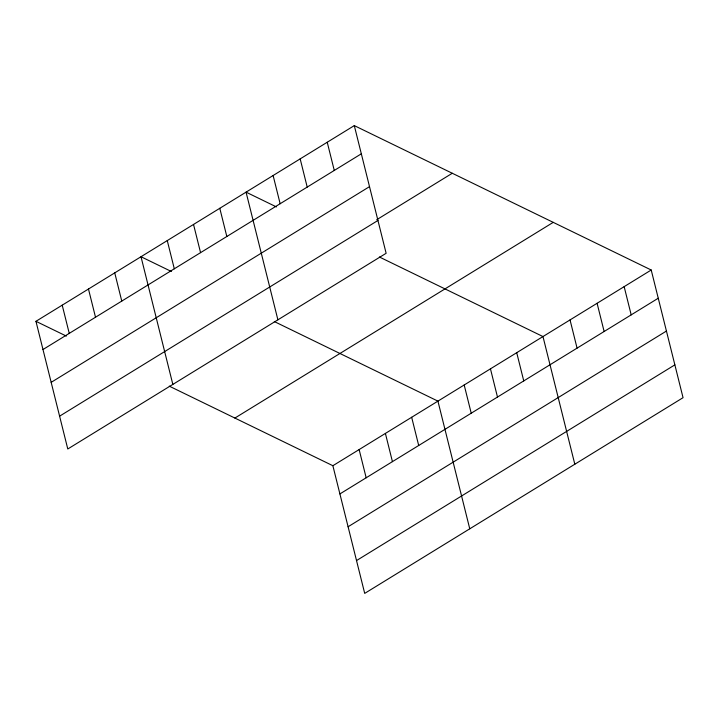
<?xml version="1.0" encoding="UTF-8"?>
<svg xmlns="http://www.w3.org/2000/svg" width="719" height="719" viewBox="0 0 719 719"><rect width="100%" height="100%" fill="white"/><g stroke="black" fill="none" stroke-linecap="round" stroke-linejoin="round"><path stroke-width="1.08" d="M354.296 125.609L386.13 253.286L67.784 448.989L35.95 321.312L354.296 125.609L651.216 270.011L683.05 397.688L364.704 593.391L332.87 465.714L169.271 386.148M42.987 349.524L361.324 153.821M51.166 382.346L369.512 186.643M376.702 219.726L452.278 173.261M59.596 416.166L377.942 220.463M234.888 418.063L553.235 222.36M332.87 465.714L651.216 270.011M339.907 493.926L658.253 298.232M348.095 526.748L666.432 331.055M356.525 560.568L674.862 364.866M276.429 206.919L246.06 192.144L277.894 319.82M379.371 256.989L542.98 336.555L574.814 464.231M171.383 271.503L141.005 256.728L172.839 384.404M274.325 321.564L437.925 401.13L469.759 528.807M35.95 321.312L66.328 336.079M624.155 286.647L631.192 314.868M597.094 303.283L604.131 331.495M570.041 319.919L577.069 348.131M516.718 352.696L523.756 380.917M490.457 368.838L497.485 397.059M464.186 384.989L471.224 413.2M411.663 417.281L418.701 445.492M327.235 142.245L334.272 170.457M385.402 433.422L392.43 461.643M300.174 158.881L307.211 187.093M359.141 449.573L366.169 477.784M273.112 175.508L280.149 203.729M219.789 208.294L226.827 236.506M193.528 224.436L200.565 252.657M167.266 240.586L174.304 268.798M114.743 272.869L121.772 301.09M88.473 289.02L95.51 317.232M62.211 305.162L69.249 333.382"/></g></svg>
